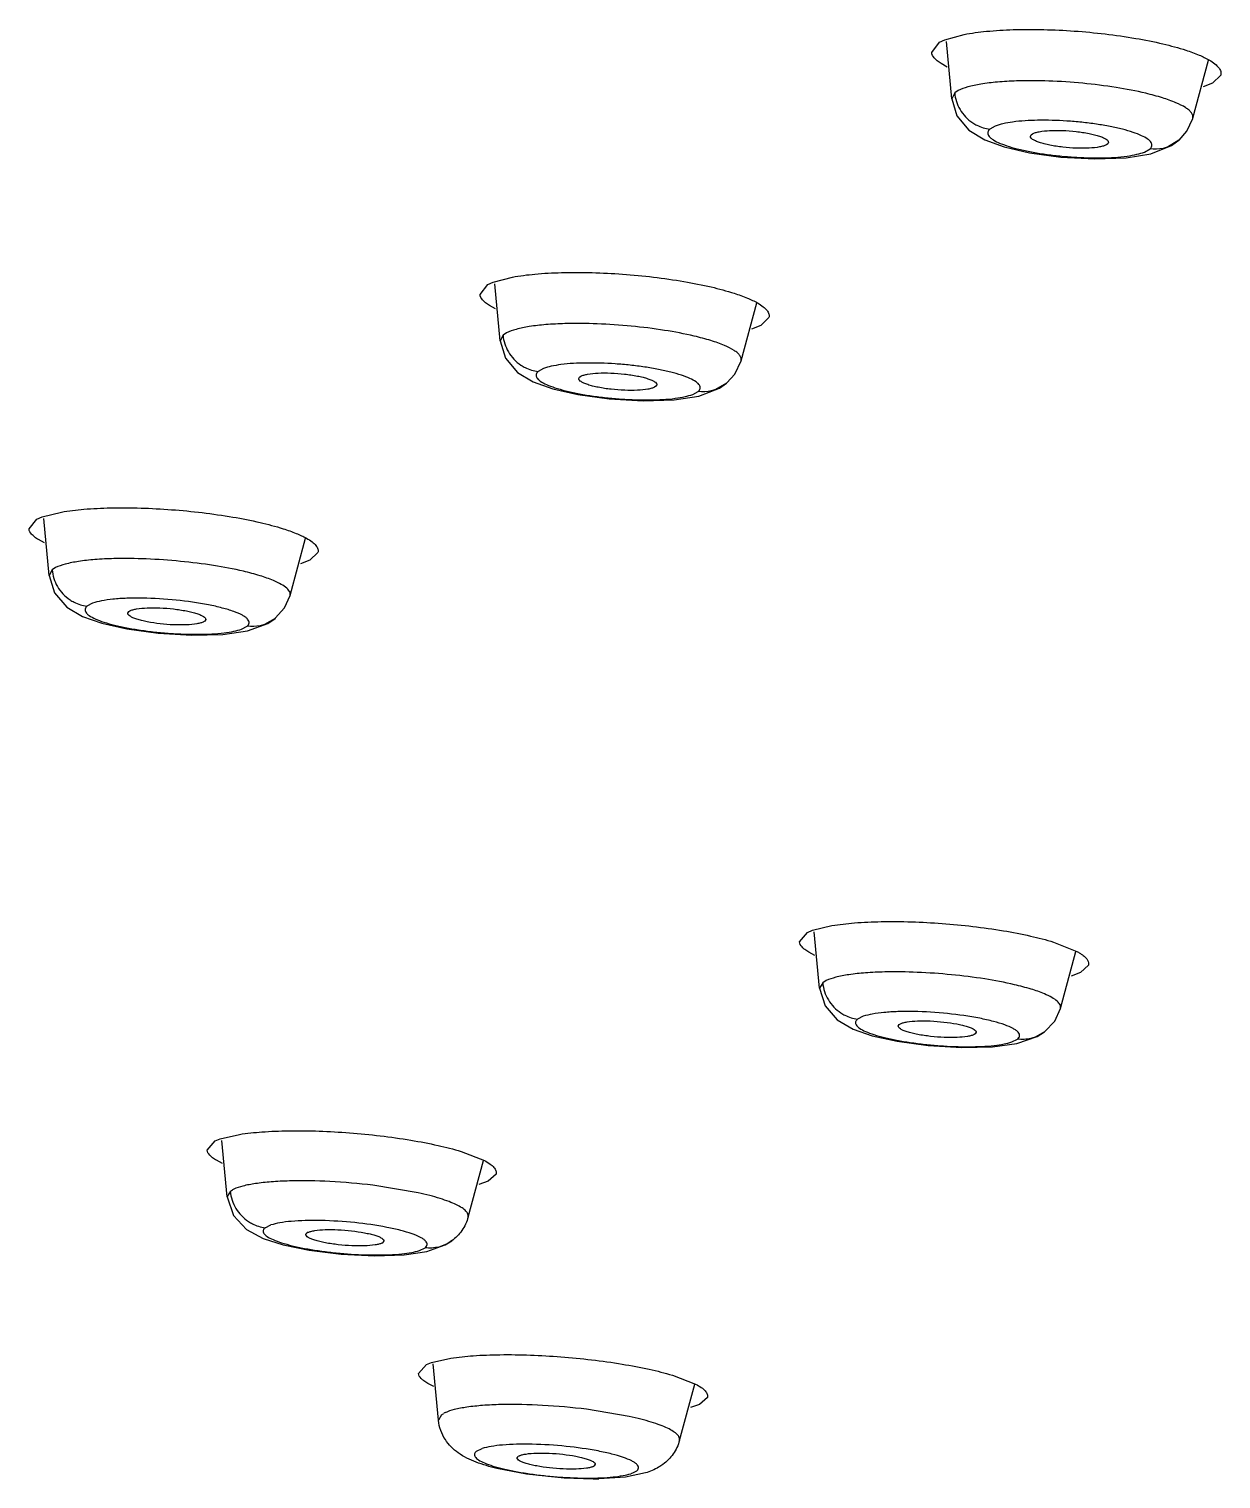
# Model space of a CAD drawing. Header units: inches. Extents: x 440 to 1212, y -520 to 27.
# Drawn here: x 1034.18 to 1049.36, y -231.34 to -212.88 of the extents above; entities that cross this region are included whole.
import ezdxf

# ---------------------------------------------------------------- set-up
doc = ezdxf.new("R2010")
doc.units = ezdxf.units.IN
doc.header["$LTSCALE"] = 1.21
doc.header["$MEASUREMENT"] = 0
doc.layers.get('0').update_dxf_attribs({"linetype": 'CONTINUOUS'})

msp = doc.modelspace()

# ---------------------------------------------------------------- linework, layer by layer
at = {"color": 7, "linetype": 'Continuous'}
for p, q in [((1045.676, -213.176), (1045.776, -213.046)), ((1045.776, -213.046), (1045.842, -213.015)), ((1045.842, -213.015), (1046.088, -212.947)), ((1045.931, -213.766), (1045.864, -213.038)), ((1049, -214.015), (1049.201, -213.274)), ((1045.873, -213.362), (1045.797, -213.319)), ((1049.356, -213.464), (1049.254, -213.567)), ((1049.254, -213.567), (1049.134, -213.616)), ((1045.969, -213.692), (1045.931, -213.766)), ((1045.931, -213.766), (1045.998, -213.984)), ((1046.015, -213.662), (1045.969, -213.692)), ((1049, -214.016), (1049, -214.015)), ((1046.486, -214.114), (1046.415, -214.154)), ((1046.601, -214.38), (1046.922, -214.454)), ((1046.933, -214.245), (1046.943, -214.225)), ((1046.943, -214.225), (1046.96, -214.212)), ((1047.917, -214.341), (1047.9, -214.353)), ((1047.927, -214.321), (1047.917, -214.341)), ((1048.823, -214.295), (1048.677, -214.381)), ((1048.731, -214.363), (1048.823, -214.295)), ((1048.827, -214.292), (1048.823, -214.295)), ((1046.922, -214.454), (1047.322, -214.508)), ((1047.322, -214.508), (1047.754, -214.532)), ((1047.754, -214.532), (1048.152, -214.518)), ((1048.386, -214.445), (1048.457, -214.405)), ((1040.09, -216.102), (1040.336, -216.037)), ((1039.924, -216.259), (1040.025, -216.132)), ((1040.025, -216.132), (1040.09, -216.102)), ((1040.179, -216.851), (1040.112, -216.124)), ((1040.121, -216.441), (1040.045, -216.399)), ((1043.249, -217.103), (1043.448, -216.367)), ((1043.604, -216.553), (1043.502, -216.653)), ((1040.217, -216.777), (1040.179, -216.85)), ((1040.263, -216.748), (1040.217, -216.777)), ((1043.502, -216.653), (1043.383, -216.701)), ((1040.18, -216.85), (1040.248, -217.07)), ((1043.248, -217.104), (1043.249, -217.102)), ((1040.734, -217.201), (1040.663, -217.24)), ((1041.182, -217.33), (1041.192, -217.31)), ((1041.192, -217.31), (1041.209, -217.299)), ((1040.85, -217.461), (1041.171, -217.534)), ((1042.165, -217.428), (1042.148, -217.44)), ((1042.175, -217.408), (1042.165, -217.428)), ((1042.633, -217.532), (1042.704, -217.493)), ((1042.712, -217.554), (1042.972, -217.453)), ((1043.065, -217.388), (1042.924, -217.469)), ((1042.972, -217.453), (1043.065, -217.388)), ((1043.069, -217.385), (1043.065, -217.388)), ((1041.171, -217.534), (1041.57, -217.589)), ((1041.57, -217.589), (1042, -217.614)), ((1042, -217.614), (1042.397, -217.602)), ((1042.397, -217.602), (1042.712, -217.554)), ((1034.181, -219.244), (1034.282, -219.121)), ((1034.282, -219.121), (1034.347, -219.092)), ((1034.347, -219.092), (1034.593, -219.03)), ((1034.436, -219.837), (1034.369, -219.113)), ((1037.505, -220.093), (1037.703, -219.363)), ((1034.377, -219.423), (1034.301, -219.381)), ((1037.86, -219.545), (1037.759, -219.642)), ((1034.52, -219.737), (1034.475, -219.765)), ((1037.759, -219.642), (1037.64, -219.688)), ((1034.475, -219.765), (1034.436, -219.837)), ((1034.436, -219.837), (1034.506, -220.059)), ((1037.505, -220.094), (1037.505, -220.093)), ((1034.991, -220.191), (1034.919, -220.228)), ((1035.45, -220.298), (1035.466, -220.287)), ((1035.108, -220.446), (1035.428, -220.518)), ((1035.439, -220.318), (1035.45, -220.298)), ((1036.422, -220.418), (1036.405, -220.428)), ((1036.432, -220.398), (1036.422, -220.418)), ((1036.963, -220.543), (1037.222, -220.447)), ((1037.314, -220.384), (1037.18, -220.46)), ((1037.222, -220.447), (1037.314, -220.384)), ((1037.317, -220.382), (1037.314, -220.384)), ((1035.428, -220.518), (1035.826, -220.572)), ((1035.826, -220.572), (1036.255, -220.598)), ((1036.255, -220.598), (1036.65, -220.588)), ((1036.65, -220.588), (1036.963, -220.543)), ((1036.888, -220.521), (1036.959, -220.484)), ((1044.093, -224.383), (1044.159, -224.356)), ((1044.159, -224.356), (1044.405, -224.296)), ((1043.992, -224.503), (1044.093, -224.383)), ((1044.247, -225.095), (1044.181, -224.375)), ((1047.228, -224.507), (1047.524, -224.624)), ((1044.188, -224.676), (1044.112, -224.636)), ((1047.317, -225.35), (1047.513, -224.624)), ((1047.571, -224.895), (1047.453, -224.939)), ((1047.672, -224.801), (1047.571, -224.895)), ((1044.288, -225.023), (1044.247, -225.095)), ((1044.247, -225.095), (1044.318, -225.318)), ((1044.247, -225.095), (1044.247, -225.095)), ((1044.332, -224.997), (1044.288, -225.023)), ((1044.805, -225.451), (1044.732, -225.487)), ((1047.243, -225.512), (1047.316, -225.351)), ((1047.316, -225.351), (1047.317, -225.35)), ((1045.25, -225.576), (1045.263, -225.554)), ((1045.263, -225.554), (1045.277, -225.546)), ((1047.111, -225.651), (1046.993, -225.716)), ((1047.018, -225.71), (1047.111, -225.651)), ((1047.114, -225.649), (1047.111, -225.651)), ((1047.114, -225.649), (1047.243, -225.512)), ((1044.918, -225.699), (1045.235, -225.769)), ((1045.235, -225.769), (1045.631, -225.823)), ((1045.631, -225.823), (1046.059, -225.849)), ((1046.23, -225.676), (1046.217, -225.685)), ((1046.243, -225.655), (1046.23, -225.676)), ((1046.451, -225.841), (1046.762, -225.799)), ((1046.696, -225.778), (1046.769, -225.742)), ((1046.762, -225.799), (1047.018, -225.71)), ((1046.059, -225.849), (1046.451, -225.841)), ((1036.449, -227.155), (1036.55, -227.039)), ((1036.55, -227.039), (1036.616, -227.013)), ((1036.616, -227.013), (1036.862, -226.955)), ((1036.704, -227.749), (1036.638, -227.031)), ((1036.644, -227.324), (1036.569, -227.285)), ((1039.683, -227.172), (1039.98, -227.288)), ((1039.773, -228.008), (1039.968, -227.288)), ((1040.128, -227.46), (1040.028, -227.552)), ((1036.748, -227.677), (1036.703, -227.748)), ((1036.748, -227.677), (1036.774, -227.661)), ((1039.136, -227.699), (1038.559, -227.603)), ((1040.028, -227.552), (1039.911, -227.594)), ((1036.704, -227.749), (1036.783, -227.986)), ((1039.773, -228.008), (1039.773, -228.007)), ((1037.187, -228.143), (1037.26, -228.109)), ((1037.707, -228.231), (1037.72, -228.211)), ((1037.734, -228.202), (1037.72, -228.211)), ((1037.416, -228.36), (1037.748, -228.429)), ((1038.673, -228.341), (1038.688, -228.332)), ((1038.7, -228.312), (1038.688, -228.332)), ((1039.152, -228.434), (1039.225, -228.399)), ((1039.482, -228.363), (1039.564, -228.31)), ((1039.565, -228.311), (1039.564, -228.312)), ((1037.748, -228.429), (1038.158, -228.48)), ((1038.158, -228.48), (1038.584, -228.502)), ((1038.584, -228.502), (1038.958, -228.49)), ((1039.14, -229.999), (1039.241, -229.886)), ((1039.241, -229.886), (1039.307, -229.86)), ((1039.307, -229.86), (1039.553, -229.805)), ((1039.395, -230.594), (1039.329, -229.878)), ((1042.374, -230.022), (1042.67, -230.135)), ((1039.335, -230.166), (1039.26, -230.127)), ((1042.464, -230.852), (1042.658, -230.135)), ((1042.719, -230.394), (1042.603, -230.435)), ((1042.819, -230.304), (1042.72, -230.394)), ((1039.434, -230.525), (1039.395, -230.594)), ((1039.434, -230.525), (1039.463, -230.508)), ((1041.825, -230.547), (1041.28, -230.456)), ((1039.878, -230.99), (1039.951, -230.956)), ((1040.398, -231.076), (1040.41, -231.056)), ((1040.425, -231.047), (1040.41, -231.056)), ((1041.365, -231.185), (1041.379, -231.176)), ((1041.391, -231.156), (1041.379, -231.176)), ((1040.517, -231.282), (1040.138, -231.209)), ((1040.995, -231.332), (1040.517, -231.282)), ((1041.365, -231.344), (1040.995, -231.332)), ((1041.776, -231.32), (1041.437, -231.343)), ((1042.033, -231.266), (1041.776, -231.32)), ((1041.873, -231.266), (1041.844, -231.277)), ((1041.916, -231.243), (1041.873, -231.266))]:
    msp.add_line(p, q, dxfattribs=at)
for points in [[(1045.998, -213.984), (1046.151, -214.167), (1046.352, -214.29), (1046.601, -214.38)], [(1048.827, -214.292), (1048.925, -214.18), (1049, -214.016)], [(1048.152, -214.518), (1048.468, -214.467), (1048.731, -214.363)], [(1040.248, -217.07), (1040.402, -217.252), (1040.603, -217.373), (1040.85, -217.461)], [(1043.069, -217.385), (1043.17, -217.273), (1043.248, -217.104)], [(1034.506, -220.059), (1034.661, -220.239), (1034.862, -220.359), (1035.108, -220.446)], [(1037.317, -220.382), (1037.436, -220.249), (1037.505, -220.094)], [(1044.318, -225.318), (1044.474, -225.497), (1044.674, -225.614), (1044.918, -225.699)], [(1036.783, -227.986), (1036.952, -228.166), (1037.161, -228.279), (1037.416, -228.36)], [(1038.958, -228.49), (1039.245, -228.448), (1039.482, -228.363)]]:
    msp.add_lwpolyline(points, dxfattribs=at)
for centre, radius, start, end in [((1037, -228.087), 0.483, 116.044, 117.9491), ((1039.623, -230.806), 0.339, 115.0054, 118.1914), ((1041.348, -226.948), 4.395, 270.2195, 271.1647)]:
    msp.add_arc(centre, radius, start, end, dxfattribs=at)
for points, knots in [([(1046.088, -212.947), (1046.182, -212.929), (1046.391, -212.902), (1046.859, -212.875), (1047.496, -212.893), (1048.133, -212.966), (1048.606, -213.059), (1048.818, -213.117), (1048.914, -213.148)], [0, 0, 0, 0, 0.101189, 0.220669, 0.493245, 0.769408, 0.893196, 1, 1, 1, 1]), ([(1045.797, -213.319), (1045.779, -213.308), (1045.748, -213.286), (1045.702, -213.243), (1045.678, -213.202), (1045.676, -213.176)], [0, 0, 0, 0, 0.32241, 0.591836, 1, 1, 1, 1]), ([(1048.914, -213.148), (1048.971, -213.166), (1049.072, -213.203), (1049.17, -213.249), (1049.212, -213.274)], [0, 0, 0, 0, 0.550859, 1, 1, 1, 1]), ([(1049.212, -213.274), (1049.237, -213.288), (1049.28, -213.317), (1049.331, -213.365), (1049.36, -213.414), (1049.36, -213.449), (1049.356, -213.464)], [0, 0, 0, 0, 0.340479, 0.609178, 0.819029, 1, 1, 1, 1]), ([(1046.756, -213.54), (1046.675, -213.542), (1046.523, -213.55), (1046.315, -213.575), (1046.148, -213.609), (1046.053, -213.642), (1046.015, -213.662)], [0, 0, 0, 0, 0.322735, 0.602176, 0.829716, 1, 1, 1, 1]), ([(1048.403, -213.697), (1048.278, -213.667), (1048.011, -213.617), (1047.598, -213.565), (1047.175, -213.537), (1046.893, -213.535), (1046.756, -213.54)], [0, 0, 0, 0, 0.232757, 0.490166, 0.752611, 1, 1, 1, 1]), ([(1045.969, -213.692), (1045.975, -213.765), (1046.024, -213.915), (1046.133, -214.029), (1046.198, -214.073)], [0, 0, 0, 0, 0.48418, 1, 1, 1, 1]), ([(1048.787, -213.817), (1048.731, -213.793), (1048.604, -213.748), (1048.475, -213.714), (1048.403, -213.697)], [0, 0, 0, 0, 0.453126, 1, 1, 1, 1]), ([(1048.984, -213.945), (1048.975, -213.934), (1048.952, -213.91), (1048.888, -213.863), (1048.83, -213.835), (1048.787, -213.817)], [0, 0, 0, 0, 0.183848, 0.410485, 1, 1, 1, 1]), ([(1049, -214.015), (1049.003, -214.004), (1049.003, -213.978), (1048.991, -213.956), (1048.984, -213.945)], [0, 0, 0, 0, 0.465765, 1, 1, 1, 1]), ([(1046.198, -214.073), (1046.215, -214.084), (1046.282, -214.123), (1046.358, -214.147), (1046.415, -214.154)], [0, 0, 0, 0, 0.262276, 1, 1, 1, 1]), ([(1046.415, -214.154), (1046.404, -214.164), (1046.39, -214.184), (1046.391, -214.215), (1046.4, -214.237), (1046.419, -214.259), (1046.458, -214.291), (1046.53, -214.328), (1046.638, -214.369), (1046.773, -214.407), (1046.929, -214.442), (1047.102, -214.471), (1047.286, -214.494), (1047.536, -214.515), (1047.83, -214.524), (1048.102, -214.509), (1048.281, -214.477), (1048.354, -214.457), (1048.386, -214.445)], [0, 0, 0, 0, 0.021423, 0.031163, 0.041922, 0.054957, 0.071025, 0.112917, 0.16755, 0.233609, 0.309272, 0.392413, 0.480336, 0.570223, 0.744686, 0.893627, 0.952556, 1, 1, 1, 1]), ([(1048.457, -214.405), (1048.468, -214.395), (1048.481, -214.375), (1048.481, -214.344), (1048.472, -214.322), (1048.453, -214.3), (1048.414, -214.268), (1048.342, -214.231), (1048.234, -214.19), (1048.1, -214.152), (1047.943, -214.117), (1047.77, -214.088), (1047.586, -214.065), (1047.336, -214.044), (1047.042, -214.036), (1046.77, -214.05), (1046.591, -214.082), (1046.518, -214.102), (1046.486, -214.114)], [0, 0, 0, 0, 0.021383, 0.031123, 0.041864, 0.054871, 0.070925, 0.112834, 0.167498, 0.23357, 0.309236, 0.392382, 0.480314, 0.570205, 0.74467, 0.89364, 0.952586, 1, 1, 1, 1]), ([(1046.96, -214.212), (1046.972, -214.206), (1047, -214.196), (1047.072, -214.179), (1047.188, -214.168), (1047.345, -214.168), (1047.513, -214.181), (1047.65, -214.201), (1047.748, -214.223), (1047.809, -214.24), (1047.86, -214.26), (1047.9, -214.28), (1047.928, -214.305), (1047.927, -214.321)], [0, 0, 0, 0, 0.038454, 0.088953, 0.221343, 0.383371, 0.556729, 0.721013, 0.793811, 0.857468, 0.910411, 0.951661, 1, 1, 1, 1]), ([(1047.9, -214.353), (1047.888, -214.36), (1047.86, -214.37), (1047.788, -214.387), (1047.672, -214.397), (1047.515, -214.398), (1047.347, -214.385), (1047.21, -214.365), (1047.112, -214.343), (1047.051, -214.325), (1047, -214.306), (1046.96, -214.286), (1046.932, -214.261), (1046.933, -214.245)], [0, 0, 0, 0, 0.038453, 0.088951, 0.221341, 0.383368, 0.556725, 0.72101, 0.793808, 0.857466, 0.910408, 0.951659, 1, 1, 1, 1]), ([(1048.677, -214.381), (1048.659, -214.388), (1048.588, -214.409), (1048.512, -214.412), (1048.457, -214.406)], [0, 0, 0, 0, 0.258701, 1, 1, 1, 1]), ([(1040.336, -216.037), (1040.431, -216.02), (1040.639, -215.994), (1041.108, -215.969), (1041.744, -215.989), (1042.38, -216.063), (1042.853, -216.156), (1043.065, -216.212), (1043.161, -216.244)], [0, 0, 0, 0, 0.10113, 0.220598, 0.493213, 0.769425, 0.89322, 1, 1, 1, 1]), ([(1040.045, -216.399), (1040.027, -216.388), (1039.996, -216.366), (1039.95, -216.324), (1039.926, -216.284), (1039.924, -216.259)], [0, 0, 0, 0, 0.324334, 0.594388, 1, 1, 1, 1]), ([(1043.161, -216.244), (1043.218, -216.262), (1043.319, -216.298), (1043.417, -216.343), (1043.459, -216.367)], [0, 0, 0, 0, 0.551046, 1, 1, 1, 1]), ([(1043.459, -216.367), (1043.484, -216.381), (1043.527, -216.409), (1043.578, -216.456), (1043.607, -216.504), (1043.608, -216.539), (1043.604, -216.553)], [0, 0, 0, 0, 0.342954, 0.612547, 0.821474, 1, 1, 1, 1]), ([(1040.217, -216.777), (1040.224, -216.851), (1040.272, -217), (1040.381, -217.115), (1040.446, -217.159)], [0, 0, 0, 0, 0.484385, 1, 1, 1, 1]), ([(1041.006, -216.63), (1040.924, -216.632), (1040.773, -216.64), (1040.564, -216.663), (1040.397, -216.697), (1040.301, -216.728), (1040.263, -216.748)], [0, 0, 0, 0, 0.322954, 0.602521, 0.830024, 1, 1, 1, 1]), ([(1042.653, -216.789), (1042.528, -216.76), (1042.261, -216.709), (1041.848, -216.658), (1041.425, -216.629), (1041.142, -216.626), (1041.006, -216.63)], [0, 0, 0, 0, 0.232605, 0.489995, 0.752509, 1, 1, 1, 1]), ([(1043.036, -216.908), (1042.98, -216.884), (1042.854, -216.84), (1042.724, -216.806), (1042.653, -216.789)], [0, 0, 0, 0, 0.452836, 1, 1, 1, 1]), ([(1043.232, -217.035), (1043.224, -217.024), (1043.201, -217), (1043.137, -216.954), (1043.079, -216.926), (1043.036, -216.908)], [0, 0, 0, 0, 0.182998, 0.409355, 1, 1, 1, 1]), ([(1042.704, -217.493), (1042.715, -217.483), (1042.728, -217.464), (1042.728, -217.434), (1042.719, -217.412), (1042.701, -217.391), (1042.661, -217.36), (1042.59, -217.323), (1042.482, -217.283), (1042.348, -217.245), (1042.192, -217.211), (1042.019, -217.181), (1041.835, -217.158), (1041.585, -217.136), (1041.291, -217.127), (1041.018, -217.14), (1040.839, -217.17), (1040.766, -217.19), (1040.734, -217.201)], [0, 0, 0, 0, 0.021057, 0.030574, 0.041098, 0.053921, 0.069831, 0.111547, 0.166117, 0.232176, 0.307893, 0.391147, 0.479227, 0.569297, 0.74416, 0.893484, 0.952544, 1, 1, 1, 1]), ([(1043.249, -217.102), (1043.251, -217.092), (1043.251, -217.067), (1043.24, -217.045), (1043.232, -217.035)], [0, 0, 0, 0, 0.465226, 1, 1, 1, 1]), ([(1040.446, -217.159), (1040.463, -217.17), (1040.53, -217.209), (1040.606, -217.233), (1040.663, -217.24)], [0, 0, 0, 0, 0.262279, 1, 1, 1, 1]), ([(1040.663, -217.24), (1040.652, -217.25), (1040.638, -217.269), (1040.638, -217.299), (1040.648, -217.321), (1040.666, -217.342), (1040.705, -217.374), (1040.777, -217.41), (1040.885, -217.45), (1041.019, -217.488), (1041.175, -217.523), (1041.348, -217.552), (1041.532, -217.575), (1041.782, -217.597), (1042.076, -217.606), (1042.348, -217.593), (1042.527, -217.563), (1042.601, -217.543), (1042.633, -217.532)], [0, 0, 0, 0, 0.021097, 0.030615, 0.041157, 0.054008, 0.06993, 0.111629, 0.166169, 0.232214, 0.30793, 0.391178, 0.479249, 0.569314, 0.744176, 0.893471, 0.952512, 1, 1, 1, 1]), ([(1042.148, -217.44), (1042.137, -217.446), (1042.109, -217.456), (1042.036, -217.472), (1041.92, -217.482), (1041.763, -217.481), (1041.596, -217.469), (1041.459, -217.448), (1041.361, -217.426), (1041.3, -217.409), (1041.249, -217.39), (1041.209, -217.37), (1041.181, -217.346), (1041.181, -217.33)], [0, 0, 0, 0, 0.038298, 0.08873, 0.221168, 0.383382, 0.556984, 0.721502, 0.794388, 0.858102, 0.911047, 0.952224, 1, 1, 1, 1]), ([(1041.209, -217.299), (1041.22, -217.293), (1041.249, -217.283), (1041.321, -217.267), (1041.437, -217.257), (1041.594, -217.257), (1041.761, -217.27), (1041.898, -217.29), (1041.997, -217.312), (1042.058, -217.329), (1042.108, -217.348), (1042.149, -217.368), (1042.177, -217.392), (1042.176, -217.408)], [0, 0, 0, 0, 0.038299, 0.088731, 0.221168, 0.383382, 0.556984, 0.721502, 0.794388, 0.858103, 0.911047, 0.952224, 1, 1, 1, 1]), ([(1042.924, -217.469), (1042.906, -217.476), (1042.835, -217.497), (1042.759, -217.5), (1042.704, -217.494)], [0, 0, 0, 0, 0.25878, 1, 1, 1, 1]), ([(1034.593, -219.03), (1034.688, -219.013), (1034.896, -218.989), (1035.364, -218.967), (1036, -218.989), (1036.636, -219.063), (1037.108, -219.155), (1037.32, -219.211), (1037.417, -219.242)], [0, 0, 0, 0, 0.101078, 0.220538, 0.493198, 0.769458, 0.893253, 1, 1, 1, 1]), ([(1034.301, -219.381), (1034.284, -219.371), (1034.253, -219.35), (1034.207, -219.308), (1034.183, -219.269), (1034.181, -219.244)], [0, 0, 0, 0, 0.326312, 0.597017, 1, 1, 1, 1]), ([(1037.417, -219.242), (1037.473, -219.26), (1037.574, -219.295), (1037.672, -219.34), (1037.714, -219.363)], [0, 0, 0, 0, 0.551219, 1, 1, 1, 1]), ([(1037.714, -219.363), (1037.739, -219.377), (1037.782, -219.404), (1037.834, -219.45), (1037.863, -219.497), (1037.864, -219.531), (1037.86, -219.545)], [0, 0, 0, 0, 0.345465, 0.61598, 0.823977, 1, 1, 1, 1]), ([(1035.263, -219.623), (1035.182, -219.625), (1035.03, -219.632), (1034.822, -219.654), (1034.654, -219.687), (1034.558, -219.718), (1034.52, -219.737)], [0, 0, 0, 0, 0.323175, 0.602866, 0.830334, 1, 1, 1, 1]), ([(1036.911, -219.784), (1036.786, -219.755), (1036.519, -219.705), (1036.106, -219.653), (1035.683, -219.623), (1035.4, -219.62), (1035.263, -219.623)], [0, 0, 0, 0, 0.232453, 0.489825, 0.752407, 1, 1, 1, 1]), ([(1034.475, -219.765), (1034.481, -219.839), (1034.529, -219.989), (1034.637, -220.103), (1034.703, -220.147)], [0, 0, 0, 0, 0.484585, 1, 1, 1, 1]), ([(1037.294, -219.902), (1037.238, -219.879), (1037.112, -219.835), (1036.982, -219.801), (1036.911, -219.784)], [0, 0, 0, 0, 0.452545, 1, 1, 1, 1]), ([(1037.505, -220.093), (1037.507, -220.086), (1037.508, -220.07), (1037.501, -220.046), (1037.486, -220.022), (1037.452, -219.987), (1037.387, -219.945), (1037.328, -219.917), (1037.294, -219.902)], [0, 0, 0, 0, 0.074566, 0.153743, 0.245351, 0.354506, 0.63397, 1, 1, 1, 1]), ([(1034.703, -220.147), (1034.719, -220.158), (1034.786, -220.198), (1034.862, -220.221), (1034.919, -220.228)], [0, 0, 0, 0, 0.26228, 1, 1, 1, 1]), ([(1034.919, -220.228), (1034.908, -220.238), (1034.894, -220.257), (1034.894, -220.286), (1034.903, -220.308), (1034.921, -220.329), (1034.961, -220.359), (1035.032, -220.395), (1035.14, -220.435), (1035.274, -220.472), (1035.43, -220.506), (1035.602, -220.535), (1035.786, -220.559), (1036.036, -220.581), (1036.33, -220.591), (1036.603, -220.579), (1036.782, -220.551), (1036.856, -220.532), (1036.888, -220.521)], [0, 0, 0, 0, 0.020775, 0.030069, 0.040392, 0.053059, 0.068836, 0.110342, 0.164788, 0.230819, 0.306585, 0.389937, 0.478155, 0.568398, 0.743656, 0.893307, 0.952464, 1, 1, 1, 1]), ([(1036.466, -220.211), (1036.331, -220.184), (1036.051, -220.145), (1035.704, -220.124), (1035.434, -220.126), (1035.259, -220.137), (1035.113, -220.157), (1035.027, -220.178), (1034.991, -220.191)], [0, 0, 0, 0, 0.278693, 0.568304, 0.702547, 0.821975, 0.921681, 1, 1, 1, 1]), ([(1035.466, -220.287), (1035.477, -220.282), (1035.506, -220.272), (1035.578, -220.257), (1035.694, -220.247), (1035.851, -220.248), (1036.018, -220.261), (1036.155, -220.282), (1036.253, -220.303), (1036.314, -220.32), (1036.365, -220.339), (1036.405, -220.358), (1036.433, -220.382), (1036.433, -220.398)], [0, 0, 0, 0, 0.038146, 0.088511, 0.220992, 0.38339, 0.557236, 0.721987, 0.794961, 0.858732, 0.911678, 0.952783, 1, 1, 1, 1]), ([(1036.964, -220.393), (1036.956, -220.384), (1036.935, -220.366), (1036.878, -220.331), (1036.779, -220.291), (1036.634, -220.247), (1036.525, -220.223), (1036.466, -220.211)], [0, 0, 0, 0, 0.067896, 0.153177, 0.375431, 0.66119, 1, 1, 1, 1]), ([(1036.405, -220.428), (1036.394, -220.434), (1036.366, -220.444), (1036.293, -220.459), (1036.177, -220.469), (1036.02, -220.468), (1035.853, -220.455), (1035.717, -220.434), (1035.618, -220.413), (1035.557, -220.396), (1035.506, -220.377), (1035.466, -220.357), (1035.438, -220.334), (1035.438, -220.318)], [0, 0, 0, 0, 0.038145, 0.088511, 0.220992, 0.383391, 0.557237, 0.721987, 0.794961, 0.858732, 0.911678, 0.952783, 1, 1, 1, 1]), ([(1036.959, -220.484), (1036.971, -220.473), (1036.987, -220.45), (1036.981, -220.415), (1036.971, -220.4), (1036.964, -220.393)], [0, 0, 0, 0, 0.489894, 0.72074, 1, 1, 1, 1]), ([(1037.18, -220.46), (1037.162, -220.467), (1037.09, -220.488), (1037.014, -220.491), (1036.959, -220.484)], [0, 0, 0, 0, 0.258858, 1, 1, 1, 1]), ([(1044.405, -224.296), (1044.5, -224.28), (1044.708, -224.257), (1045.177, -224.236), (1045.812, -224.259), (1046.447, -224.332), (1046.92, -224.422), (1047.132, -224.477), (1047.228, -224.507)], [0, 0, 0, 0, 0.101105, 0.220624, 0.493398, 0.769663, 0.893389, 1, 1, 1, 1]), ([(1044.112, -224.636), (1044.095, -224.625), (1044.064, -224.605), (1044.018, -224.565), (1043.994, -224.527), (1043.992, -224.503)], [0, 0, 0, 0, 0.328696, 0.600159, 1, 1, 1, 1]), ([(1047.524, -224.624), (1047.538, -224.632), (1047.562, -224.646), (1047.6, -224.671), (1047.635, -224.7), (1047.662, -224.733), (1047.676, -224.768), (1047.675, -224.791), (1047.672, -224.801)], [0, 0, 0, 0, 0.183914, 0.34796, 0.558124, 0.729394, 0.870981, 1, 1, 1, 1]), ([(1045.078, -224.887), (1044.996, -224.889), (1044.844, -224.895), (1044.635, -224.917), (1044.467, -224.948), (1044.37, -224.979), (1044.332, -224.997)], [0, 0, 0, 0, 0.324683, 0.603775, 0.830244, 1, 1, 1, 1]), ([(1046.73, -225.049), (1046.605, -225.02), (1046.338, -224.969), (1045.925, -224.918), (1045.5, -224.888), (1045.216, -224.884), (1045.078, -224.887)], [0, 0, 0, 0, 0.231673, 0.488224, 0.750819, 1, 1, 1, 1]), ([(1044.288, -225.023), (1044.295, -225.1), (1044.345, -225.251), (1044.455, -225.366), (1044.52, -225.408)], [0, 0, 0, 0, 0.49885, 1, 1, 1, 1]), ([(1047.111, -225.165), (1047.056, -225.142), (1046.93, -225.099), (1046.801, -225.066), (1046.73, -225.049)], [0, 0, 0, 0, 0.451024, 1, 1, 1, 1]), ([(1047.316, -225.349), (1047.318, -225.342), (1047.319, -225.327), (1047.312, -225.304), (1047.297, -225.28), (1047.263, -225.247), (1047.201, -225.206), (1047.144, -225.179), (1047.111, -225.165)], [0, 0, 0, 0, 0.074623, 0.154143, 0.246156, 0.355351, 0.634047, 1, 1, 1, 1]), ([(1044.52, -225.408), (1044.536, -225.419), (1044.602, -225.457), (1044.676, -225.48), (1044.732, -225.487)], [0, 0, 0, 0, 0.253083, 1, 1, 1, 1]), ([(1046.288, -225.477), (1046.153, -225.45), (1045.873, -225.411), (1045.524, -225.389), (1045.254, -225.39), (1045.078, -225.4), (1044.93, -225.419), (1044.843, -225.439), (1044.805, -225.451)], [0, 0, 0, 0, 0.277152, 0.566525, 0.701034, 0.820886, 0.921104, 1, 1, 1, 1]), ([(1044.732, -225.487), (1044.721, -225.497), (1044.707, -225.514), (1044.705, -225.543), (1044.714, -225.564), (1044.731, -225.584), (1044.77, -225.614), (1044.84, -225.649), (1044.947, -225.688), (1045.08, -225.724), (1045.235, -225.758), (1045.407, -225.786), (1045.591, -225.81), (1045.84, -225.832), (1046.135, -225.843), (1046.409, -225.833), (1046.589, -225.806), (1046.664, -225.788), (1046.696, -225.778)], [0, 0, 0, 0, 0.020629, 0.029645, 0.039574, 0.051815, 0.067198, 0.108057, 0.162018, 0.227701, 0.303262, 0.386565, 0.474883, 0.56536, 0.741422, 0.892208, 0.951965, 1, 1, 1, 1]), ([(1046.217, -225.685), (1046.205, -225.69), (1046.177, -225.699), (1046.105, -225.714), (1045.989, -225.723), (1045.832, -225.722), (1045.665, -225.709), (1045.528, -225.689), (1045.429, -225.668), (1045.368, -225.651), (1045.318, -225.634), (1045.281, -225.615), (1045.257, -225.598), (1045.249, -225.582), (1045.25, -225.576)], [0, 0, 0, 0, 0.03795, 0.088203, 0.220603, 0.383015, 0.556901, 0.721664, 0.794615, 0.858344, 0.911182, 0.952112, 0.980838, 1, 1, 1, 1]), ([(1045.277, -225.546), (1045.288, -225.541), (1045.317, -225.531), (1045.389, -225.516), (1045.505, -225.508), (1045.662, -225.509), (1045.829, -225.522), (1045.965, -225.542), (1046.064, -225.563), (1046.125, -225.58), (1046.175, -225.597), (1046.212, -225.615), (1046.236, -225.633), (1046.244, -225.648), (1046.244, -225.655)], [0, 0, 0, 0, 0.037949, 0.088202, 0.220602, 0.383014, 0.556899, 0.721663, 0.794614, 0.858344, 0.911181, 0.952112, 0.980838, 1, 1, 1, 1]), ([(1046.778, -225.655), (1046.77, -225.646), (1046.75, -225.629), (1046.694, -225.595), (1046.597, -225.555), (1046.454, -225.513), (1046.347, -225.488), (1046.288, -225.477)], [0, 0, 0, 0, 0.066562, 0.150775, 0.372039, 0.658617, 1, 1, 1, 1]), ([(1046.769, -225.742), (1046.782, -225.731), (1046.799, -225.71), (1046.794, -225.675), (1046.784, -225.661), (1046.778, -225.655)], [0, 0, 0, 0, 0.49826, 0.725728, 1, 1, 1, 1]), ([(1046.993, -225.716), (1046.975, -225.723), (1046.902, -225.745), (1046.825, -225.749), (1046.769, -225.742)], [0, 0, 0, 0, 0.258983, 1, 1, 1, 1]), ([(1036.862, -226.955), (1036.956, -226.94), (1037.165, -226.919), (1037.633, -226.901), (1038.267, -226.925), (1038.902, -226.999), (1039.374, -227.089), (1039.586, -227.143), (1039.683, -227.172)], [0, 0, 0, 0, 0.101024, 0.22051, 0.493304, 0.769636, 0.893387, 1, 1, 1, 1]), ([(1036.569, -227.285), (1036.551, -227.275), (1036.521, -227.255), (1036.475, -227.216), (1036.451, -227.179), (1036.449, -227.155)], [0, 0, 0, 0, 0.330912, 0.603121, 1, 1, 1, 1]), ([(1039.98, -227.288), (1040.005, -227.301), (1040.048, -227.327), (1040.1, -227.37), (1040.13, -227.414), (1040.132, -227.447), (1040.128, -227.46)], [0, 0, 0, 0, 0.351146, 0.623726, 0.82961, 1, 1, 1, 1]), ([(1036.744, -227.679), (1036.751, -227.756), (1036.801, -227.907), (1036.911, -228.022), (1036.975, -228.064)], [0, 0, 0, 0, 0.498996, 1, 1, 1, 1]), ([(1037.496, -227.548), (1037.418, -227.55), (1037.274, -227.557), (1037.076, -227.578), (1036.917, -227.607), (1036.825, -227.636), (1036.788, -227.654)], [0, 0, 0, 0, 0.32293, 0.602235, 0.829679, 1, 1, 1, 1]), ([(1038.559, -227.603), (1038.377, -227.581), (1038.023, -227.55), (1037.668, -227.543), (1037.496, -227.548)], [0, 0, 0, 0, 0.514252, 1, 1, 1, 1]), ([(1039.773, -228.007), (1039.776, -227.995), (1039.773, -227.965), (1039.742, -227.925), (1039.691, -227.886), (1039.618, -227.847), (1039.524, -227.808), (1039.411, -227.769), (1039.279, -227.732), (1039.185, -227.71), (1039.136, -227.699)], [0, 0, 0, 0, 0.050368, 0.113568, 0.199454, 0.310826, 0.447902, 0.609769, 0.794533, 1, 1, 1, 1]), ([(1038.739, -228.139), (1038.603, -228.112), (1038.324, -228.073), (1037.976, -228.051), (1037.707, -228.051), (1037.531, -228.06), (1037.384, -228.078), (1037.298, -228.097), (1037.26, -228.109)], [0, 0, 0, 0, 0.27783, 0.567404, 0.701892, 0.821523, 0.921319, 1, 1, 1, 1]), ([(1039.773, -228.007), (1039.757, -228.068), (1039.703, -228.185), (1039.613, -228.275), (1039.564, -228.312)], [0, 0, 0, 0, 0.507236, 1, 1, 1, 1]), ([(1036.975, -228.064), (1036.991, -228.075), (1037.057, -228.112), (1037.131, -228.136), (1037.188, -228.143)], [0, 0, 0, 0, 0.25301, 1, 1, 1, 1]), ([(1037.187, -228.143), (1037.177, -228.153), (1037.162, -228.17), (1037.161, -228.198), (1037.17, -228.218), (1037.188, -228.238), (1037.226, -228.267), (1037.297, -228.301), (1037.404, -228.339), (1037.537, -228.376), (1037.692, -228.409), (1037.865, -228.437), (1038.048, -228.461), (1038.298, -228.484), (1038.593, -228.495), (1038.866, -228.486), (1039.046, -228.461), (1039.12, -228.444), (1039.152, -228.434)], [0, 0, 0, 0, 0.020148, 0.028939, 0.038706, 0.050856, 0.066206, 0.107107, 0.161194, 0.22705, 0.302808, 0.386315, 0.474828, 0.565474, 0.741758, 0.892534, 0.95217, 1, 1, 1, 1]), ([(1038.673, -228.341), (1038.662, -228.346), (1038.634, -228.355), (1038.561, -228.369), (1038.446, -228.377), (1038.289, -228.375), (1038.122, -228.362), (1037.985, -228.342), (1037.886, -228.321), (1037.825, -228.305), (1037.775, -228.287), (1037.739, -228.27), (1037.714, -228.253), (1037.706, -228.237), (1037.706, -228.231)], [0, 0, 0, 0, 0.037801, 0.087991, 0.220439, 0.383041, 0.557177, 0.722177, 0.795216, 0.858995, 0.911835, 0.952691, 0.981219, 1, 1, 1, 1]), ([(1037.734, -228.202), (1037.745, -228.197), (1037.774, -228.188), (1037.846, -228.174), (1037.961, -228.166), (1038.118, -228.167), (1038.286, -228.181), (1038.422, -228.201), (1038.521, -228.222), (1038.582, -228.238), (1038.632, -228.255), (1038.669, -228.273), (1038.693, -228.29), (1038.701, -228.306), (1038.701, -228.312)], [0, 0, 0, 0, 0.037801, 0.08799, 0.220438, 0.383039, 0.557175, 0.722175, 0.795214, 0.858993, 0.911834, 0.95269, 0.981218, 1, 1, 1, 1]), ([(1039.232, -228.313), (1039.224, -228.304), (1039.203, -228.287), (1039.146, -228.254), (1039.049, -228.216), (1038.905, -228.174), (1038.798, -228.15), (1038.739, -228.139)], [0, 0, 0, 0, 0.066594, 0.151068, 0.372882, 0.659383, 1, 1, 1, 1]), ([(1039.563, -228.311), (1039.515, -228.348), (1039.404, -228.4), (1039.282, -228.406), (1039.225, -228.399)], [0, 0, 0, 0, 0.512667, 1, 1, 1, 1]), ([(1039.225, -228.399), (1039.237, -228.388), (1039.254, -228.367), (1039.248, -228.333), (1039.238, -228.32), (1039.232, -228.313)], [0, 0, 0, 0, 0.493582, 0.721044, 1, 1, 1, 1]), ([(1039.553, -229.805), (1039.648, -229.79), (1039.856, -229.769), (1040.324, -229.753), (1040.958, -229.778), (1041.592, -229.851), (1042.065, -229.94), (1042.277, -229.993), (1042.374, -230.022)], [0, 0, 0, 0, 0.100998, 0.220484, 0.493314, 0.769674, 0.893419, 1, 1, 1, 1]), ([(1039.26, -230.127), (1039.242, -230.117), (1039.212, -230.097), (1039.166, -230.059), (1039.142, -230.023), (1039.14, -229.999)], [0, 0, 0, 0, 0.332612, 0.60538, 1, 1, 1, 1]), ([(1042.67, -230.135), (1042.695, -230.148), (1042.738, -230.174), (1042.79, -230.216), (1042.821, -230.26), (1042.823, -230.291), (1042.819, -230.304)], [0, 0, 0, 0, 0.353156, 0.626477, 0.831619, 1, 1, 1, 1]), ([(1040.19, -230.396), (1040.112, -230.398), (1039.968, -230.405), (1039.769, -230.425), (1039.609, -230.454), (1039.517, -230.482), (1039.48, -230.5)], [0, 0, 0, 0, 0.323107, 0.602554, 0.829975, 1, 1, 1, 1]), ([(1041.28, -230.456), (1041.095, -230.433), (1040.732, -230.4), (1040.367, -230.392), (1040.19, -230.396)], [0, 0, 0, 0, 0.513683, 1, 1, 1, 1]), ([(1039.646, -231.011), (1039.583, -230.965), (1039.462, -230.846), (1039.404, -230.683), (1039.395, -230.597)], [0, 0, 0, 0, 0.473409, 1, 1, 1, 1]), ([(1042.464, -230.852), (1042.467, -230.84), (1042.464, -230.81), (1042.433, -230.771), (1042.381, -230.732), (1042.308, -230.693), (1042.214, -230.655), (1042.1, -230.617), (1041.969, -230.58), (1041.875, -230.558), (1041.825, -230.547)], [0, 0, 0, 0, 0.04975, 0.112558, 0.198283, 0.309678, 0.446933, 0.609104, 0.794218, 1, 1, 1, 1]), ([(1039.878, -230.99), (1039.868, -230.999), (1039.853, -231.015), (1039.852, -231.043), (1039.861, -231.063), (1039.879, -231.083), (1039.918, -231.111), (1039.989, -231.145), (1040.096, -231.182), (1040.229, -231.218), (1040.385, -231.25), (1040.557, -231.279), (1040.741, -231.302), (1040.991, -231.325), (1041.285, -231.336), (1041.558, -231.328), (1041.738, -231.303), (1041.812, -231.287), (1041.844, -231.277)], [0, 0, 0, 0, 0.019745, 0.028367, 0.037987, 0.050032, 0.065335, 0.106272, 0.160467, 0.226439, 0.30232, 0.385964, 0.474611, 0.565374, 0.74186, 0.892641, 0.952156, 1, 1, 1, 1]), ([(1041.428, -230.987), (1041.293, -230.961), (1041.014, -230.923), (1040.666, -230.9), (1040.396, -230.9), (1040.221, -230.908), (1040.074, -230.926), (1039.988, -230.945), (1039.951, -230.956)], [0, 0, 0, 0, 0.27809, 0.567821, 0.702314, 0.821882, 0.921536, 1, 1, 1, 1]), ([(1041.923, -231.159), (1041.915, -231.15), (1041.894, -231.134), (1041.837, -231.101), (1041.739, -231.063), (1041.595, -231.022), (1041.487, -230.999), (1041.428, -230.987)], [0, 0, 0, 0, 0.066335, 0.150687, 0.372495, 0.659155, 1, 1, 1, 1]), ([(1042.464, -230.851), (1042.448, -230.913), (1042.394, -231.03), (1042.303, -231.121), (1042.253, -231.157)], [0, 0, 0, 0, 0.507303, 1, 1, 1, 1]), ([(1040.138, -231.209), (1040.049, -231.187), (1039.92, -231.149), (1039.755, -231.081), (1039.681, -231.036), (1039.646, -231.011)], [0, 0, 0, 0, 0.517357, 0.755277, 1, 1, 1, 1]), ([(1041.365, -231.185), (1041.353, -231.19), (1041.325, -231.199), (1041.253, -231.212), (1041.137, -231.22), (1040.98, -231.218), (1040.813, -231.205), (1040.676, -231.185), (1040.578, -231.164), (1040.516, -231.148), (1040.467, -231.131), (1040.43, -231.114), (1040.405, -231.097), (1040.397, -231.082), (1040.398, -231.076)], [0, 0, 0, 0, 0.037712, 0.087874, 0.220389, 0.383151, 0.557479, 0.722645, 0.795738, 0.85954, 0.912365, 0.953149, 0.981512, 1, 1, 1, 1]), ([(1040.425, -231.047), (1040.436, -231.042), (1040.465, -231.033), (1040.537, -231.02), (1040.652, -231.012), (1040.809, -231.014), (1040.977, -231.027), (1041.113, -231.047), (1041.212, -231.068), (1041.273, -231.084), (1041.323, -231.101), (1041.36, -231.119), (1041.384, -231.135), (1041.392, -231.15), (1041.392, -231.157)], [0, 0, 0, 0, 0.037712, 0.087874, 0.220389, 0.383149, 0.557476, 0.722642, 0.795735, 0.859538, 0.912363, 0.953147, 0.981511, 1, 1, 1, 1]), ([(1041.916, -231.243), (1041.928, -231.233), (1041.945, -231.212), (1041.939, -231.179), (1041.929, -231.165), (1041.923, -231.159)], [0, 0, 0, 0, 0.492174, 0.719182, 1, 1, 1, 1]), ([(1042.252, -231.158), (1042.235, -231.171), (1042.167, -231.216), (1042.09, -231.248), (1042.033, -231.266)], [0, 0, 0, 0, 0.261315, 1, 1, 1, 1])]:
    msp.add_open_spline(points, degree=3, knots=knots, dxfattribs=at)

doc.saveas('drawing.dxf')
